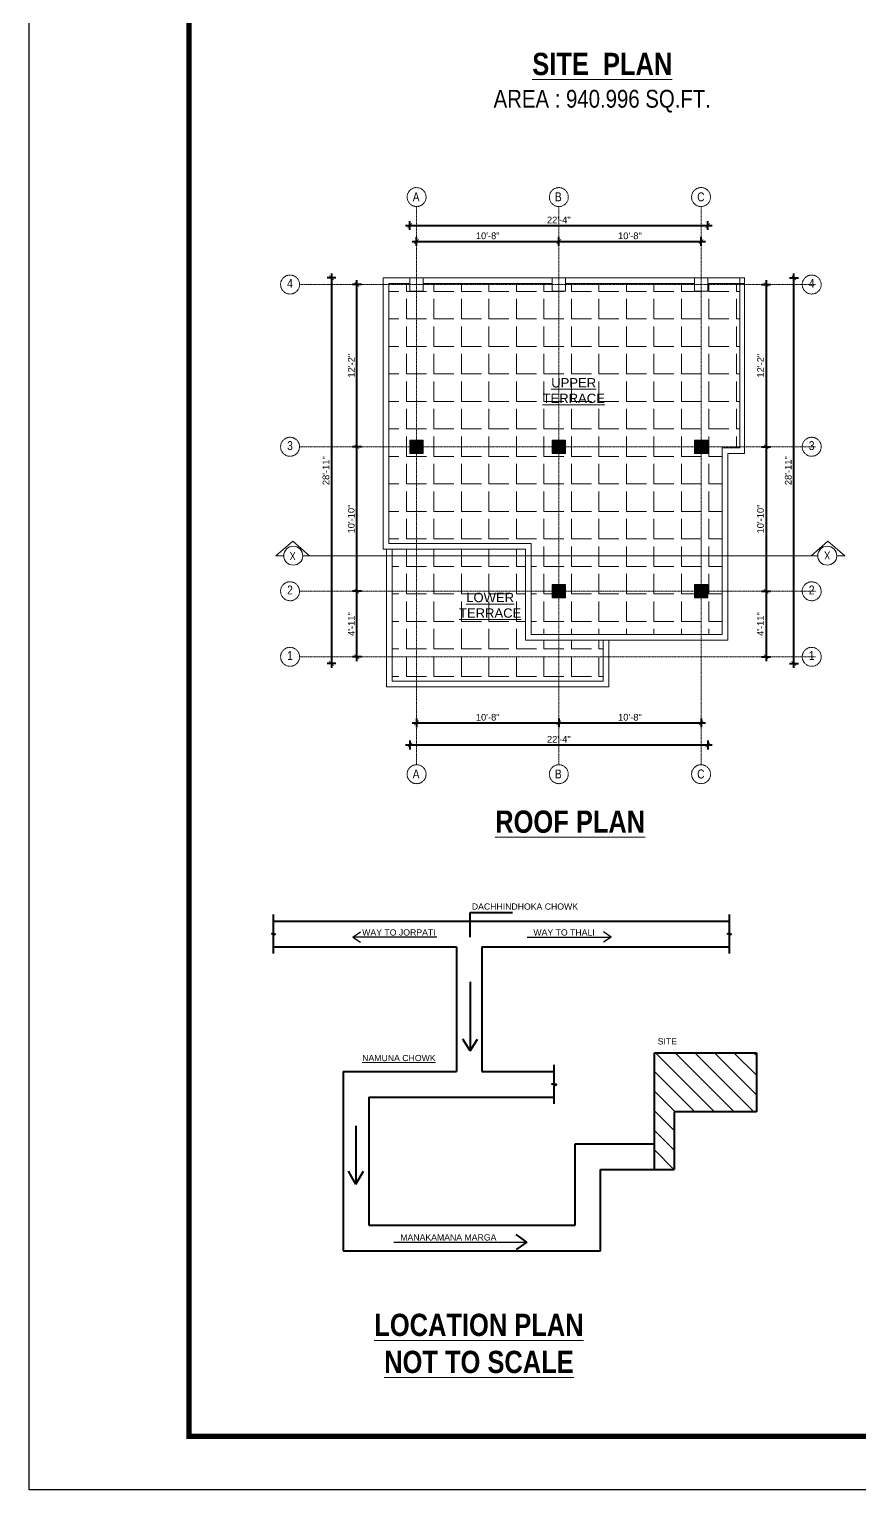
# Model space of a CAD drawing. Header units: inches. Extents: x 160056 to 168773, y -25300 to -22134.
# Drawn here: x 160056 to 160803, y -25300 to -23985 of the extents above; entities that cross this region are included whole.
import ezdxf

# ---------------------------------------------------------------- set-up
doc = ezdxf.new("R2010")
doc.units = ezdxf.units.IN
doc.header["$LTSCALE"] = 0.5
doc.header["$MEASUREMENT"] = 0
doc.header["$PDMODE"] = 66
doc.linetypes.add('CENTER', pattern=[2, 1.25, -0.25, 0.25, -0.25])
doc.linetypes.add('DASHED2', pattern=[0.375, 0.25, -0.125])
doc.layers.add('A-Hatch', color=7, linetype='Continuous')
for name, color, linetype, lineweight in [('Annotate-Lite.w', 177, 'Continuous', 9), ('Annotations-Bold.w', 177, 'Continuous', 13), ('river', 7, 'DASHED2', 25), ('TEXT', 220, 'Continuous', 9), ('Text-100.w', 254, 'Continuous', 9), ('wall', 1, 'Continuous', 40)]:
    doc.layers.add(name, color=color, linetype=linetype, lineweight=lineweight)
doc.styles.add('ARAIL', font='ARIALN.TTF')
doc.styles.add('arial', font='arial.ttf')
doc.styles.add('gaurav', font='arial.ttf')
doc.styles.get("Standard").update_dxf_attribs({"font": 'arial.ttf'})
doc.dimstyles.new('1 by 96', dxfattribs={"dimtxt": 6, "dimasz": 4, "dimexe": 4, "dimexo": 4, "dimgap": 2, "dimtad": 1, "dimdec": 0, "dimzin": 0, "dimdsep": 46, "dimlunit": 4, "dimtxsty": 'Standard', "dimblk": 'ARCHTICK', "dimcen": 0, "dimdle": 4, "dimadec": 0, "dimazin": 0, "dimtfac": 1, "dimtdec": 0, "dimtix": 1, "dimtofl": 0, "dimtmove": 1, "dimatfit": 3, "dimldrblk": 'ARCHTICK', "dimfxl": 4, "dimfxlon": 1, "dimtolj": 1, "dimtzin": 0, "dimlwd": -1, "dimlwe": -1, "dimarcsym": 0})

# ---------------------------------------------------------------- blocks, each defined once
blk = doc.blocks.new('_ArchTick')
at = {"color": 0, "linetype": 'ByBlock', "const_width": 0.15}
blk.add_lwpolyline([(-0.5, -0.5), (0.5, 0.5)], dxfattribs=at)
blk = doc.blocks.new('*D1623')
at = {"layer": 'Defpoints', "color": 0, "transparency": 16777216}
for p in [(160532.3, -24176.5), (160404.3, -24209.2), (160532.3, -24209.2)]:
    blk.add_point(p, dxfattribs=at)
at = {"layer": 'wall', "color": 0, "transparency": 16777216}
for p, q in [((160400.3, -24176.5), (160536.3, -24176.5)), ((160404.3, -24180.5), (160404.3, -24172.5)), ((160532.3, -24180.5), (160532.3, -24172.5))]:
    blk.add_line(p, q, dxfattribs=at)
at = {"layer": 'wall', "color": 0, "transparency": 16777216, "xscale": 4, "yscale": 4, "zscale": 4, "rotation": 180}
blk.add_blockref('_ArchTick', (160404.3, -24176.5), dxfattribs=at)
at = {"layer": 'wall', "color": 0, "transparency": 16777216, "xscale": 4, "yscale": 4, "zscale": 4}
blk.add_blockref('_ArchTick', (160532.3, -24176.5), dxfattribs=at)
at = {"layer": 'wall', "color": 0, "transparency": 16777216, "insert": (160468.3, -24171.4), "char_height": 6, "attachment_point": 5}
blk.add_mtext('\\A1;10\'-8"', dxfattribs=at)
blk = doc.blocks.new('*D1624')
at = {"layer": 'Defpoints', "color": 0, "transparency": 16777216}
for p in [(160660.3, -24176.5), (160532.3, -24209.2), (160660.3, -24209.2)]:
    blk.add_point(p, dxfattribs=at)
at = {"layer": 'wall', "color": 0, "transparency": 16777216}
for p, q in [((160528.3, -24176.5), (160664.3, -24176.5)), ((160532.3, -24180.5), (160532.3, -24172.5)), ((160660.3, -24180.5), (160660.3, -24172.5))]:
    blk.add_line(p, q, dxfattribs=at)
at = {"layer": 'wall', "color": 0, "transparency": 16777216, "xscale": 4, "yscale": 4, "zscale": 4, "rotation": 180}
blk.add_blockref('_ArchTick', (160532.3, -24176.5), dxfattribs=at)
at = {"layer": 'wall', "color": 0, "transparency": 16777216, "xscale": 4, "yscale": 4, "zscale": 4}
blk.add_blockref('_ArchTick', (160660.3, -24176.5), dxfattribs=at)
at = {"layer": 'wall', "color": 0, "transparency": 16777216, "insert": (160596.3, -24171.4), "char_height": 6, "attachment_point": 5}
blk.add_mtext('\\A1;10\'-8"', dxfattribs=at)
blk = doc.blocks.new('*D1625')
at = {"layer": 'Defpoints', "color": 0, "transparency": 16777216}
for p in [(160666.3, -24162.1), (160398.3, -24209.2), (160666.3, -24209.2)]:
    blk.add_point(p, dxfattribs=at)
at = {"layer": 'wall', "color": 0, "transparency": 16777216}
for p, q in [((160394.3, -24162.1), (160670.3, -24162.1)), ((160398.3, -24166.1), (160398.3, -24158.1)), ((160666.3, -24166.1), (160666.3, -24158.1))]:
    blk.add_line(p, q, dxfattribs=at)
at = {"layer": 'wall', "color": 0, "transparency": 16777216, "xscale": 4, "yscale": 4, "zscale": 4, "rotation": 180}
blk.add_blockref('_ArchTick', (160398.3, -24162.1), dxfattribs=at)
at = {"layer": 'wall', "color": 0, "transparency": 16777216, "xscale": 4, "yscale": 4, "zscale": 4}
blk.add_blockref('_ArchTick', (160666.3, -24162.1), dxfattribs=at)
at = {"layer": 'wall', "color": 0, "transparency": 16777216, "insert": (160532.3, -24157.1), "char_height": 6, "attachment_point": 5}
blk.add_mtext('\\A1;22\'-4"', dxfattribs=at)
blk = doc.blocks.new('*D1626')
at = {"layer": 'Defpoints', "color": 0, "transparency": 16777216}
for p in [(160350.6, -24491.2), (160398.3, -24491.2), (160398.3, -24550.2)]:
    blk.add_point(p, dxfattribs=at)
at = {"layer": 'wall', "color": 0, "transparency": 16777216}
for p, q in [((160354.6, -24491.2), (160346.6, -24491.2)), ((160350.6, -24554.2), (160350.6, -24487.2)), ((160354.6, -24550.2), (160346.6, -24550.2))]:
    blk.add_line(p, q, dxfattribs=at)
at = {"layer": 'wall', "color": 0, "transparency": 16777216, "xscale": 4, "yscale": 4, "zscale": 4}
for p, rotation in [((160350.6, -24491.2), 90), ((160350.6, -24550.2), 270)]:
    blk.add_blockref('_ArchTick', p, dxfattribs=dict(at, rotation=rotation))
at = {"layer": 'wall', "color": 0, "transparency": 16777216, "insert": (160345.6, -24520.7), "char_height": 6, "attachment_point": 5, "rotation": 90}
blk.add_mtext('\\A1;4\'-11"', dxfattribs=at)
blk = doc.blocks.new('*D1627')
at = {"layer": 'Defpoints', "color": 0, "transparency": 16777216}
for p in [(160350.6, -24361.2), (160398.3, -24361.2), (160398.3, -24491.2)]:
    blk.add_point(p, dxfattribs=at)
at = {"layer": 'wall', "color": 0, "transparency": 16777216}
for p, q in [((160354.6, -24361.2), (160346.6, -24361.2)), ((160350.6, -24495.2), (160350.6, -24357.2)), ((160354.6, -24491.2), (160346.6, -24491.2))]:
    blk.add_line(p, q, dxfattribs=at)
at = {"layer": 'wall', "color": 0, "transparency": 16777216, "xscale": 4, "yscale": 4, "zscale": 4}
for p, rotation in [((160350.6, -24361.2), 90), ((160350.6, -24491.2), 270)]:
    blk.add_blockref('_ArchTick', p, dxfattribs=dict(at, rotation=rotation))
at = {"layer": 'wall', "color": 0, "transparency": 16777216, "insert": (160345.5, -24426.2), "char_height": 6, "attachment_point": 5, "rotation": 90}
blk.add_mtext('\\A1;10\'-10"', dxfattribs=at)
blk = doc.blocks.new('*D1628')
at = {"layer": 'Defpoints', "color": 0, "transparency": 16777216}
for p in [(160350.6, -24215.2), (160398.3, -24215.2), (160398.3, -24361.2)]:
    blk.add_point(p, dxfattribs=at)
at = {"layer": 'wall', "color": 0, "transparency": 16777216}
for p, q in [((160354.6, -24215.2), (160346.6, -24215.2)), ((160350.6, -24365.2), (160350.6, -24211.2)), ((160354.6, -24361.2), (160346.6, -24361.2))]:
    blk.add_line(p, q, dxfattribs=at)
at = {"layer": 'wall', "color": 0, "transparency": 16777216, "xscale": 4, "yscale": 4, "zscale": 4}
for p, rotation in [((160350.6, -24215.2), 90), ((160350.6, -24361.2), 270)]:
    blk.add_blockref('_ArchTick', p, dxfattribs=dict(at, rotation=rotation))
at = {"layer": 'wall', "color": 0, "transparency": 16777216, "insert": (160345.6, -24288.2), "char_height": 6, "attachment_point": 5, "rotation": 90}
blk.add_mtext('\\A1;12\'-2"', dxfattribs=at)
blk = doc.blocks.new('*D1629')
at = {"layer": 'Defpoints', "color": 0, "transparency": 16777216}
for p in [(160398.3, -24209.2), (160327.7, -24556.2), (160398.3, -24556.2)]:
    blk.add_point(p, dxfattribs=at)
at = {"layer": 'wall', "color": 0, "transparency": 16777216}
for p, q in [((160327.7, -24205.2), (160327.7, -24560.2)), ((160331.7, -24209.2), (160323.7, -24209.2)), ((160331.7, -24556.2), (160323.7, -24556.2))]:
    blk.add_line(p, q, dxfattribs=at)
at = {"layer": 'wall', "color": 0, "transparency": 16777216, "xscale": 4, "yscale": 4, "zscale": 4}
for p, rotation in [((160327.7, -24209.2), 90), ((160327.7, -24556.2), 270)]:
    blk.add_blockref('_ArchTick', p, dxfattribs=dict(at, rotation=rotation))
at = {"layer": 'wall', "color": 0, "transparency": 16777216, "insert": (160322.7, -24382.7), "char_height": 6, "attachment_point": 5, "rotation": 90}
blk.add_mtext('\\A1;28\'-11"', dxfattribs=at)
blk = doc.blocks.new('*D1630')
at = {"layer": 'Defpoints', "color": 0, "transparency": 16777216}
for p in [(160666.3, -24215.2), (160666.3, -24361.2), (160718.8, -24361.2)]:
    blk.add_point(p, dxfattribs=at)
at = {"layer": 'wall', "color": 0, "transparency": 16777216}
for p, q in [((160714.8, -24215.2), (160722.8, -24215.2)), ((160718.8, -24211.2), (160718.8, -24365.2)), ((160714.8, -24361.2), (160722.8, -24361.2))]:
    blk.add_line(p, q, dxfattribs=at)
at = {"layer": 'wall', "color": 0, "transparency": 16777216, "xscale": 4, "yscale": 4, "zscale": 4}
for p, rotation in [((160718.8, -24215.2), 90), ((160718.8, -24361.2), 270)]:
    blk.add_blockref('_ArchTick', p, dxfattribs=dict(at, rotation=rotation))
at = {"layer": 'wall', "color": 0, "transparency": 16777216, "insert": (160713.8, -24288.2), "char_height": 6, "attachment_point": 5, "rotation": 90}
blk.add_mtext('\\A1;12\'-2"', dxfattribs=at)
blk = doc.blocks.new('*D1631')
at = {"layer": 'Defpoints', "color": 0, "transparency": 16777216}
for p in [(160666.3, -24361.2), (160666.3, -24491.2), (160718.8, -24491.2)]:
    blk.add_point(p, dxfattribs=at)
at = {"layer": 'wall', "color": 0, "transparency": 16777216}
for p, q in [((160714.8, -24361.2), (160722.8, -24361.2)), ((160718.8, -24357.2), (160718.8, -24495.2)), ((160714.8, -24491.2), (160722.8, -24491.2))]:
    blk.add_line(p, q, dxfattribs=at)
at = {"layer": 'wall', "color": 0, "transparency": 16777216, "xscale": 4, "yscale": 4, "zscale": 4}
for p, rotation in [((160718.8, -24361.2), 90), ((160718.8, -24491.2), 270)]:
    blk.add_blockref('_ArchTick', p, dxfattribs=dict(at, rotation=rotation))
at = {"layer": 'wall', "color": 0, "transparency": 16777216, "insert": (160713.8, -24426.2), "char_height": 6, "attachment_point": 5, "rotation": 90}
blk.add_mtext('\\A1;10\'-10"', dxfattribs=at)
blk = doc.blocks.new('*D1632')
at = {"layer": 'Defpoints', "color": 0, "transparency": 16777216}
for p in [(160666.3, -24491.2), (160538.3, -24550.2), (160718.8, -24550.2)]:
    blk.add_point(p, dxfattribs=at)
at = {"layer": 'wall', "color": 0, "transparency": 16777216}
for p, q in [((160714.8, -24491.2), (160722.8, -24491.2)), ((160718.8, -24487.2), (160718.8, -24554.2)), ((160714.8, -24550.2), (160722.8, -24550.2))]:
    blk.add_line(p, q, dxfattribs=at)
at = {"layer": 'wall', "color": 0, "transparency": 16777216, "xscale": 4, "yscale": 4, "zscale": 4}
for p, rotation in [((160718.8, -24491.2), 90), ((160718.8, -24550.2), 270)]:
    blk.add_blockref('_ArchTick', p, dxfattribs=dict(at, rotation=rotation))
at = {"layer": 'wall', "color": 0, "transparency": 16777216, "insert": (160713.8, -24520.7), "char_height": 6, "attachment_point": 5, "rotation": 90}
blk.add_mtext('\\A1;4\'-11"', dxfattribs=at)
blk = doc.blocks.new('*D1633')
at = {"layer": 'Defpoints', "color": 0, "transparency": 16777216}
for p in [(160538.3, -24209.2), (160743.9, -24209.2), (160538.3, -24556.2)]:
    blk.add_point(p, dxfattribs=at)
at = {"layer": 'wall', "color": 0, "transparency": 16777216}
for p, q in [((160743.9, -24560.2), (160743.9, -24205.2)), ((160739.9, -24209.2), (160747.9, -24209.2)), ((160739.9, -24556.2), (160747.9, -24556.2))]:
    blk.add_line(p, q, dxfattribs=at)
at = {"layer": 'wall', "color": 0, "transparency": 16777216, "xscale": 4, "yscale": 4, "zscale": 4}
for p, rotation in [((160743.9, -24209.2), 90), ((160743.9, -24556.2), 270)]:
    blk.add_blockref('_ArchTick', p, dxfattribs=dict(at, rotation=rotation))
at = {"layer": 'wall', "color": 0, "transparency": 16777216, "insert": (160738.8, -24382.7), "char_height": 6, "attachment_point": 5, "rotation": 90}
blk.add_mtext('\\A1;28\'-11"', dxfattribs=at)
blk = doc.blocks.new('*D1634')
at = {"layer": 'Defpoints', "color": 0, "transparency": 16777216}
for p in [(160404.3, -24556.2), (160532.3, -24556.2), (160532.3, -24609.6)]:
    blk.add_point(p, dxfattribs=at)
at = {"layer": 'wall', "color": 0, "transparency": 16777216}
for p, q in [((160400.3, -24609.6), (160536.3, -24609.6)), ((160404.3, -24605.6), (160404.3, -24613.6)), ((160532.3, -24605.6), (160532.3, -24613.6))]:
    blk.add_line(p, q, dxfattribs=at)
at = {"layer": 'wall', "color": 0, "transparency": 16777216, "xscale": 4, "yscale": 4, "zscale": 4, "rotation": 180}
blk.add_blockref('_ArchTick', (160404.3, -24609.6), dxfattribs=at)
at = {"layer": 'wall', "color": 0, "transparency": 16777216, "xscale": 4, "yscale": 4, "zscale": 4}
blk.add_blockref('_ArchTick', (160532.3, -24609.6), dxfattribs=at)
at = {"layer": 'wall', "color": 0, "transparency": 16777216, "insert": (160468.3, -24604.6), "char_height": 6, "attachment_point": 5}
blk.add_mtext('\\A1;10\'-8"', dxfattribs=at)
blk = doc.blocks.new('*D1635')
at = {"layer": 'Defpoints', "color": 0, "transparency": 16777216}
for p in [(160660.3, -24497.2), (160532.3, -24556.2), (160660.3, -24609.6)]:
    blk.add_point(p, dxfattribs=at)
at = {"layer": 'wall', "color": 0, "transparency": 16777216}
for p, q in [((160528.3, -24609.6), (160664.3, -24609.6)), ((160532.3, -24605.6), (160532.3, -24613.6)), ((160660.3, -24605.6), (160660.3, -24613.6))]:
    blk.add_line(p, q, dxfattribs=at)
at = {"layer": 'wall', "color": 0, "transparency": 16777216, "xscale": 4, "yscale": 4, "zscale": 4, "rotation": 180}
blk.add_blockref('_ArchTick', (160532.3, -24609.6), dxfattribs=at)
at = {"layer": 'wall', "color": 0, "transparency": 16777216, "xscale": 4, "yscale": 4, "zscale": 4}
blk.add_blockref('_ArchTick', (160660.3, -24609.6), dxfattribs=at)
at = {"layer": 'wall', "color": 0, "transparency": 16777216, "insert": (160596.3, -24604.6), "char_height": 6, "attachment_point": 5}
blk.add_mtext('\\A1;10\'-8"', dxfattribs=at)
blk = doc.blocks.new('*D1636')
at = {"layer": 'Defpoints', "color": 0, "transparency": 16777216}
for p in [(160666.3, -24497.2), (160398.3, -24556.2), (160666.3, -24629.5)]:
    blk.add_point(p, dxfattribs=at)
at = {"layer": 'wall', "color": 0, "transparency": 16777216}
for p, q in [((160398.3, -24625.5), (160398.3, -24633.5)), ((160666.3, -24625.5), (160666.3, -24633.5)), ((160394.3, -24629.5), (160670.3, -24629.5))]:
    blk.add_line(p, q, dxfattribs=at)
at = {"layer": 'wall', "color": 0, "transparency": 16777216, "xscale": 4, "yscale": 4, "zscale": 4, "rotation": 180}
blk.add_blockref('_ArchTick', (160398.3, -24629.5), dxfattribs=at)
at = {"layer": 'wall', "color": 0, "transparency": 16777216, "xscale": 4, "yscale": 4, "zscale": 4}
blk.add_blockref('_ArchTick', (160666.3, -24629.5), dxfattribs=at)
at = {"layer": 'wall', "color": 0, "transparency": 16777216, "insert": (160532.3, -24624.4), "char_height": 6, "attachment_point": 5}
blk.add_mtext('\\A1;22\'-4"', dxfattribs=at)

msp = doc.modelspace()

# ---------------------------------------------------------------- hatches: boundary and pattern name
at = {"layer": 'A-Hatch'}
h = msp.add_hatch(dxfattribs=at)
h.set_pattern_fill('ANSI31', color=256, scale=100, angle=-90)
h.set_pattern_definition([(315, (-409.643, -2824.021), (8.8388348, 8.8388348), [])])
h.paths.add_polyline_path([(160710.2, -24959.6), (160710.2, -24906.4), (160618.4, -24906.4), (160618.4, -25011.4), (160636.2, -25011.4), (160636.2, -24959.6)])
at = {"layer": 'Annotations-Bold.w', "linetype": 'CENTER', "ltscale": 0.3}
h = msp.add_hatch(dxfattribs=at)
h.set_pattern_fill('ANGLE', color=0, scale=90, style=0)
h.set_pattern_definition([(0, (8529.127, -2812.652), (0, 24.75), [18, -6.75]), (90, (8529.127, -2812.652), (-24.75, 2e-15), [18, -6.75])])
h.paths.add_polyline_path([(160679.3, -24362.2), (160695.3, -24362.2), (160695.3, -24214.2), (160666.3, -24214.2), (160666.3, -24221.2), (160654.3, -24221.2), (160654.3, -24214.2), (160538.3, -24214.2), (160538.3, -24221.2), (160526.3, -24221.2), (160526.3, -24214.2), (160410.3, -24214.2), (160410.3, -24221.2), (160398.3, -24221.2), (160398.3, -24214.2), (160379.3, -24214.2), (160379.3, -24448.2), (160507.3, -24448.2), (160507.3, -24530.2), (160679.3, -24530.2)])
h.paths.add_polyline_path([(160538.3, -24367.2), (160526.3, -24367.2), (160526.3, -24355.2), (160538.3, -24355.2)], flags=16)
h.paths.add_polyline_path([(160654.3, -24367.2), (160654.3, -24355.2), (160666.3, -24355.2), (160666.3, -24367.2)], flags=16)
h.paths.add_polyline_path([(160538.3, -24485.2), (160538.3, -24497.2), (160526.3, -24497.2), (160526.3, -24485.2)], flags=16)
h.paths.add_polyline_path([(160654.3, -24485.2), (160666.3, -24485.2), (160666.3, -24497.2), (160654.3, -24497.2)], flags=16)
h.paths.add_polyline_path([(160410.3, -24367.2), (160398.3, -24367.2), (160398.3, -24355.2), (160410.3, -24355.2)], flags=16)
h.paths.add_polyline_path([(160502.3, -24535.2), (160502.3, -24453.2), (160382.3, -24453.2), (160382.3, -24572.2), (160572.3, -24572.2), (160572.3, -24535.2)])
h.paths.add_polyline_path([(160515.7, -24326.6), (160576, -24326.6), (160576, -24295.1), (160515.7, -24295.1)], flags=24)
h.paths.add_polyline_path([(160440.5, -24519.9), (160500.8, -24519.9), (160500.8, -24488.4), (160440.5, -24488.4)], flags=24)
at = {"layer": 'wall'}
for points in [[(160410.3, -24355.2), (160398.3, -24355.2), (160398.3, -24367.2), (160410.3, -24367.2)], [(160538.3, -24355.2), (160526.3, -24355.2), (160526.3, -24367.2), (160538.3, -24367.2)], [(160666.3, -24355.2), (160654.3, -24355.2), (160654.3, -24367.2), (160666.3, -24367.2)], [(160538.3, -24485.2), (160526.3, -24485.2), (160526.3, -24497.2), (160538.3, -24497.2)], [(160666.3, -24485.2), (160654.3, -24485.2), (160654.3, -24497.2), (160666.3, -24497.2)]]:
    msp.add_hatch(color=256, dxfattribs=at).paths.add_polyline_path(points)

# ---------------------------------------------------------------- linework, layer by layer
msp.add_lwpolyline([(160055.6, -25299.7), (160055.6, -23054.7), (163230.4, -23054.7), (163230.4, -25299.7)], close=True)
at = {"const_width": 4.8}
msp.add_lwpolyline([(163182.4, -25251.7), (163182.4, -23102.7), (160199.6, -23102.7), (160199.6, -25251.7)], close=True, dxfattribs=at)
at = {"layer": 'Annotate-Lite.w', "color": 1}
for p, q in [((160374.3, -24209.2), (160374.3, -24453.2)), ((160398.3, -24209.2), (160374.3, -24209.2)), ((160379.3, -24214.2), (160398.3, -24214.2)), ((160379.3, -24214.2), (160379.3, -24448.2)), ((160398.3, -24209.2), (160666.3, -24209.2)), ((160538.3, -24214.2), (160654.3, -24214.2)), ((160666.3, -24209.2), (160699.3, -24209.2)), ((160666.3, -24214.2), (160699.3, -24214.2)), ((160695.3, -24209.2), (160695.3, -24362.2)), ((160699.3, -24209.2), (160699.3, -24367.2)), ((160679.3, -24362.2), (160679.3, -24530.2)), ((160679.3, -24362.2), (160695.3, -24362.2)), ((160684.3, -24367.2), (160684.3, -24535.2)), ((160684.3, -24367.2), (160699.3, -24367.2)), ((160502.3, -24453.2), (160374.3, -24453.2)), ((160377.3, -24453.2), (160377.3, -24577.2)), ((160507.3, -24448.2), (160379.3, -24448.2)), ((160382.3, -24453.2), (160382.3, -24572.2)), ((160502.3, -24453.2), (160502.3, -24535.2)), ((160507.3, -24448.2), (160507.3, -24530.2)), ((160502.3, -24535.2), (160680.3, -24535.2)), ((160507.3, -24530.2), (160679.3, -24530.2)), ((160572.3, -24572.2), (160572.3, -24535.2)), ((160577.3, -24577.2), (160577.3, -24535.2)), ((160666.3, -24535.2), (160684.3, -24535.2)), ((160382.3, -24572.2), (160572.3, -24572.2)), ((160377.3, -24577.2), (160526.3, -24577.2)), ((160377.3, -24577.2), (160526.3, -24577.2)), ((160377.3, -24577.2), (160577.3, -24577.2))]:
    msp.add_line(p, q, dxfattribs=at)
at = {"layer": 'Annotate-Lite.w'}
for p, q in [((160398.3, -24209.2), (160398.3, -24221.2)), ((160410.3, -24214.2), (160526.3, -24214.2))]:
    msp.add_line(p, q, dxfattribs=at)
for points in [[(160398.3, -24209.2), (160410.3, -24209.2), (160410.3, -24221.2), (160398.3, -24221.2)], [(160526.3, -24209.2), (160538.3, -24209.2), (160538.3, -24221.2), (160526.3, -24221.2)], [(160654.3, -24209.2), (160666.3, -24209.2), (160666.3, -24221.2), (160654.3, -24221.2)], [(160398.3, -24355.2), (160410.3, -24355.2), (160410.3, -24367.2), (160398.3, -24367.2)], [(160526.3, -24355.2), (160538.3, -24355.2), (160538.3, -24367.2), (160526.3, -24367.2)], [(160654.3, -24355.2), (160666.3, -24355.2), (160666.3, -24367.2), (160654.3, -24367.2)], [(160526.3, -24485.2), (160538.3, -24485.2), (160538.3, -24497.2), (160526.3, -24497.2)], [(160654.3, -24485.2), (160666.3, -24485.2), (160666.3, -24497.2), (160654.3, -24497.2)]]:
    msp.add_lwpolyline(points, close=True, dxfattribs=at)
at = {"layer": 'Annotations-Bold.w', "color": 0, "linetype": 'CENTER', "ltscale": 0.3}
for p, q in [((160404.3, -24145), (160404.3, -24647.3)), ((160532.3, -24145), (160532.3, -24647.3)), ((160660.3, -24145), (160660.3, -24647.3)), ((160763.3, -24215.2), (160298.9, -24215.2)), ((160763.3, -24361.2), (160298.9, -24361.2)), ((160763.3, -24491.2), (160298.9, -24491.2)), ((160763.3, -24550.2), (160298.9, -24550.2))]:
    msp.add_line(p, q, dxfattribs=at)
for centre in [(160404.3, -24136.5), (160532.3, -24136.5), (160660.3, -24136.5), (160290.4, -24215.2), (160759.9, -24215.2), (160290.4, -24361.2), (160759.9, -24361.2), (160290.4, -24491.2), (160759.9, -24491.2), (160290.4, -24550.2), (160759.9, -24550.2), (160404.3, -24655.8), (160532.3, -24655.8), (160660.3, -24655.8)]:
    msp.add_circle(centre, 8.53, dxfattribs=at)
at = {"layer": 'river', "color": 1, "linetype": 'Continuous', "ltscale": 10}
for p, q in [((160346.8, -24802.5), (160353.8, -24797.8)), ((160579.5, -24802.5), (160572.4, -24797.8)), ((160422.5, -24802.5), (160346.8, -24802.5)), ((160346.8, -24802.5), (160353.8, -24807.1)), ((160503.7, -24802.5), (160579.5, -24802.5)), ((160579.5, -24802.5), (160572.4, -24807.1)), ((160383.9, -25076.9), (160503.4, -25076.9))]:
    msp.add_line(p, q, dxfattribs=at)
at = {"layer": 'TEXT'}
for points in [[(160284.8, -24459.2), (160277.6, -24459.2), (160292.8, -24446.1), (160307.9, -24459.2)], [(160782.5, -24459.2), (160789.6, -24459.2), (160774.4, -24446.1), (160759.3, -24459.2)], [(160571.2, -24459.2), (160301.9, -24459.2)], [(160571.2, -24459.2), (160765.4, -24459.2)]]:
    msp.add_lwpolyline(points, dxfattribs=at)
for centre in [(160293.3, -24459.2), (160773.9, -24459.2)]:
    msp.add_circle(centre, 8.53, dxfattribs=at)
at = {"layer": 'wall'}
for p, q in [((160452.5, -24802.5), (160452.5, -24780.3)), ((160452.5, -24780.3), (160490.6, -24780.3)), ((160275.6, -24788.1), (160686, -24788.1)), ((160275.6, -24811.1), (160440.2, -24811.1)), ((160440.2, -24811.1), (160440.2, -24923.4)), ((160463.1, -24811.1), (160686, -24811.1)), ((160463.1, -24811.1), (160463.1, -24923.4)), ((160452.5, -24842.7), (160452.5, -24904.7)), ((160452.5, -24904.7), (160445.9, -24894.2)), ((160452.5, -24904.7), (160459.1, -24894.2)), ((160618.4, -25011.4), (160618.4, -24906.4)), ((160618.4, -24906.4), (160710.2, -24906.4)), ((160710.2, -24906.4), (160710.2, -24959.6)), ((160338.3, -24923.4), (160440.2, -24923.4)), ((160338.3, -24923.4), (160338.3, -25084.6)), ((160463.1, -24923.4), (160528.2, -24923.4)), ((160361.3, -24946.4), (160528.2, -24946.4)), ((160361.3, -24946.4), (160361.3, -25061.6)), ((160710.2, -24959.6), (160636.2, -24959.6)), ((160636.2, -24959.6), (160636.2, -25011.4)), ((160349.6, -24972.2), (160349.6, -25024.8)), ((160546.9, -25061.6), (160546.9, -24988.4)), ((160546.9, -24988.4), (160618.4, -24988.4)), ((160349.6, -25024.8), (160342.9, -25012.9)), ((160349.6, -25024.8), (160356.4, -25012.9)), ((160569.8, -25084.6), (160569.8, -25011.4)), ((160569.8, -25011.4), (160636.2, -25011.4)), ((160361.3, -25061.6), (160546.9, -25061.6)), ((160503.4, -25076.9), (160494, -25070.1)), ((160338.3, -25084.6), (160569.8, -25084.6)), ((160503.4, -25076.9), (160494, -25083.6))]:
    msp.add_line(p, q, dxfattribs=at)
at = {"layer": 'wall', "linetype": 'Continuous'}
for points in [[(160275.6, -24817.1), (160275.6, -24800.3), (160277.1, -24799.7), (160274.1, -24799.5), (160275.6, -24798.8), (160275.6, -24782.1)], [(160686, -24817.1), (160686, -24800.5), (160687.5, -24799.7), (160684.2, -24799.5), (160686, -24798.9), (160686, -24782.1)], [(160528.2, -24952.4), (160528.2, -24936), (160530.1, -24935), (160525.9, -24934.8), (160528.2, -24933.8), (160528.2, -24917.4)]]:
    msp.add_lwpolyline(points, dxfattribs=at)

# ---------------------------------------------------------------- texts
at = {"layer": 'Annotations-Bold.w', "color": 0, "linetype": 'CENTER', "ltscale": 0.3}
for s, width, insert, char_height, attachment_point, style in [('A', 6.539, (160400.8, -24132.3), 8, 1, 'ARAIL'), ('B', 6.539, (160528.8, -24132.3), 8, 1, 'ARAIL'), ('C', 6.539, (160656.8, -24132.3), 8, 1, 'ARAIL'), ('4', 6.539, (160287.8, -24210.1), 8, 1, 'ARAIL'), ('4', 6.539, (160757.3, -24210.1), 8, 1, 'ARAIL'), ('3', 6.539, (160287.8, -24356.1), 8, 1, 'ARAIL'), ('3', 6.539, (160757.3, -24356.1), 8, 1, 'ARAIL'), ('2', 6.539, (160287.8, -24486.1), 8, 1, 'ARAIL'), ('2', 6.539, (160757.3, -24486.1), 8, 1, 'ARAIL'), ('1', 6.539, (160287.8, -24545.1), 8, 1, 'ARAIL'), ('1', 6.539, (160757.3, -24545.1), 8, 1, 'ARAIL'), ('A', 6.539, (160400.8, -24651.6), 8, 1, 'ARAIL'), ('B', 6.539, (160528.8, -24651.6), 8, 1, 'ARAIL'), ('C', 6.539, (160656.8, -24651.6), 8, 1, 'ARAIL'), ('DACHHINDHOKA CHOWK', 104.247, (160454, -24772.1), 5.6, 1, 'gaurav'), ('WAY TO JORPATI', 67.523, (160421.4, -24795.4), 5.6, 3, 'gaurav'), ('WAY TO THALI', 62.396, (160509.4, -24795.4), 5.6, 1, 'gaurav'), ('SITE', 39.623, (160621.3, -24893.4), 5.6, 1, 'gaurav'), ('{\\LNAMUNA CHOWK}', 67.523, (160421.4, -24908.4), 5.6, 3, 'gaurav'), ('MANAKAMANA MARGA', 98.981, (160389.6, -25069.8), 5.6, 1, 'gaurav')]:
    msp.add_mtext_dynamic_manual_height_columns(s, width=width, gutter_width=100, heights=[0], dxfattribs=dict(at, insert=insert, char_height=char_height, attachment_point=attachment_point, style=style))
at = {"layer": 'Annotations-Bold.w', "color": 0, "linetype": 'CENTER', "ltscale": 0.3, "char_height": 8.4, "width": 77.271, "attachment_point": 2, "style": 'gaurav'}
for s, insert in [('{\\LUPPER\\PTERRACE}', (160545.7, -24299.4)), ('{\\LLOWER\\PTERRACE}', (160470.5, -24492.6))]:
    msp.add_mtext(s, dxfattribs=dict(at, insert=insert))
at = {"layer": 'TEXT', "insert": (160290, -24463.2), "char_height": 7.2, "attachment_point": 7, "style": 'ARAIL'}
msp.add_mtext_dynamic_manual_height_columns('X', width=125.465, gutter_width=90, heights=[0], dxfattribs=at)
at = {"layer": 'TEXT', "insert": (160771.1, -24455.3), "char_height": 7.2, "attachment_point": 9, "rotation": 180, "style": 'ARAIL'}
msp.add_mtext_dynamic_manual_height_columns('X', width=125.465, gutter_width=90, heights=[0], dxfattribs=at)
at = {"layer": 'Text-100.w', "char_height": 20, "attachment_point": 2, "style": 'arial'}
for s, insert, width in [('\\A1;{\\fArial Narrow|b1|i0|c0|p34;\\LSITE  PLAN\\P\\fArial Narrow|b0|i0|c0|p34;\\H0.8x;\\lAREA : 940.996 SQ.FT.\\H1.02306x; }', (160571.4, -24006.7), 286.682), ('\\A1;{\\fArial Narrow|b1|i0|c0|p34;\\LROOF PLAN}', (160542.5, -24688.5), 569.102), ('\\A1;{\\fArial Narrow|b1|i0|c0|p34;\\LLOCATION PLAN\\PNOT TO SCALE}', (160460.4, -25141.3), 569.102)]:
    msp.add_mtext(s, dxfattribs=dict(at, insert=insert, width=width))

# ---------------------------------------------------------------- dimensions: what is measured, and where the dimension line sits
at = {"layer": 'wall'}
for base, p1, p2, picture, middle in [((160666.3, -24162.1), (160398.3, -24209.2), (160666.3, -24209.2), '*D1625', (160532.3, -24157.1)), ((160532.3, -24176.5), (160404.3, -24209.2), (160532.3, -24209.2), '*D1623', (160468.3, -24171.4)), ((160660.3, -24176.5), (160532.3, -24209.2), (160660.3, -24209.2), '*D1624', (160596.3, -24171.4)), ((160666.3, -24629.5), (160398.3, -24556.2), (160666.3, -24497.2), '*D1636', (160532.3, -24624.4)), ((160660.3, -24609.6), (160532.3, -24556.2), (160660.3, -24497.2), '*D1635', (160596.3, -24604.6)), ((160532.3, -24609.6), (160404.3, -24556.2), (160532.3, -24556.2), '*D1634', (160468.3, -24604.6))]:
    dim = msp.add_linear_dim(base=base, p1=p1, p2=p2, dimstyle='1 by 96', dxfattribs=at)
    dim.commit()
    dim.dimension.update_dxf_attribs({"geometry": picture, "text_midpoint": middle})
for base, p1, p2, picture, middle in [((160327.7, -24556.2), (160398.3, -24209.2), (160398.3, -24556.2), '*D1629', (160322.7, -24382.7)), ((160743.9, -24209.2), (160538.3, -24556.2), (160538.3, -24209.2), '*D1633', (160738.8, -24382.7)), ((160350.6, -24215.2), (160398.3, -24361.2), (160398.3, -24215.2), '*D1628', (160345.6, -24288.2)), ((160718.8, -24361.2), (160666.3, -24215.2), (160666.3, -24361.2), '*D1630', (160713.8, -24288.2)), ((160350.6, -24361.2), (160398.3, -24491.2), (160398.3, -24361.2), '*D1627', (160345.5, -24426.2)), ((160718.8, -24491.2), (160666.3, -24361.2), (160666.3, -24491.2), '*D1631', (160713.8, -24426.2)), ((160350.6, -24491.2), (160398.3, -24550.2), (160398.3, -24491.2), '*D1626', (160345.6, -24520.7)), ((160718.8, -24550.2), (160666.3, -24491.2), (160538.3, -24550.2), '*D1632', (160713.8, -24520.7))]:
    dim = msp.add_linear_dim(base=base, p1=p1, p2=p2, angle=90, dimstyle='1 by 96', dxfattribs=at)
    dim.commit()
    dim.dimension.update_dxf_attribs({"geometry": picture, "text_midpoint": middle})

doc.saveas('drawing.dxf')
